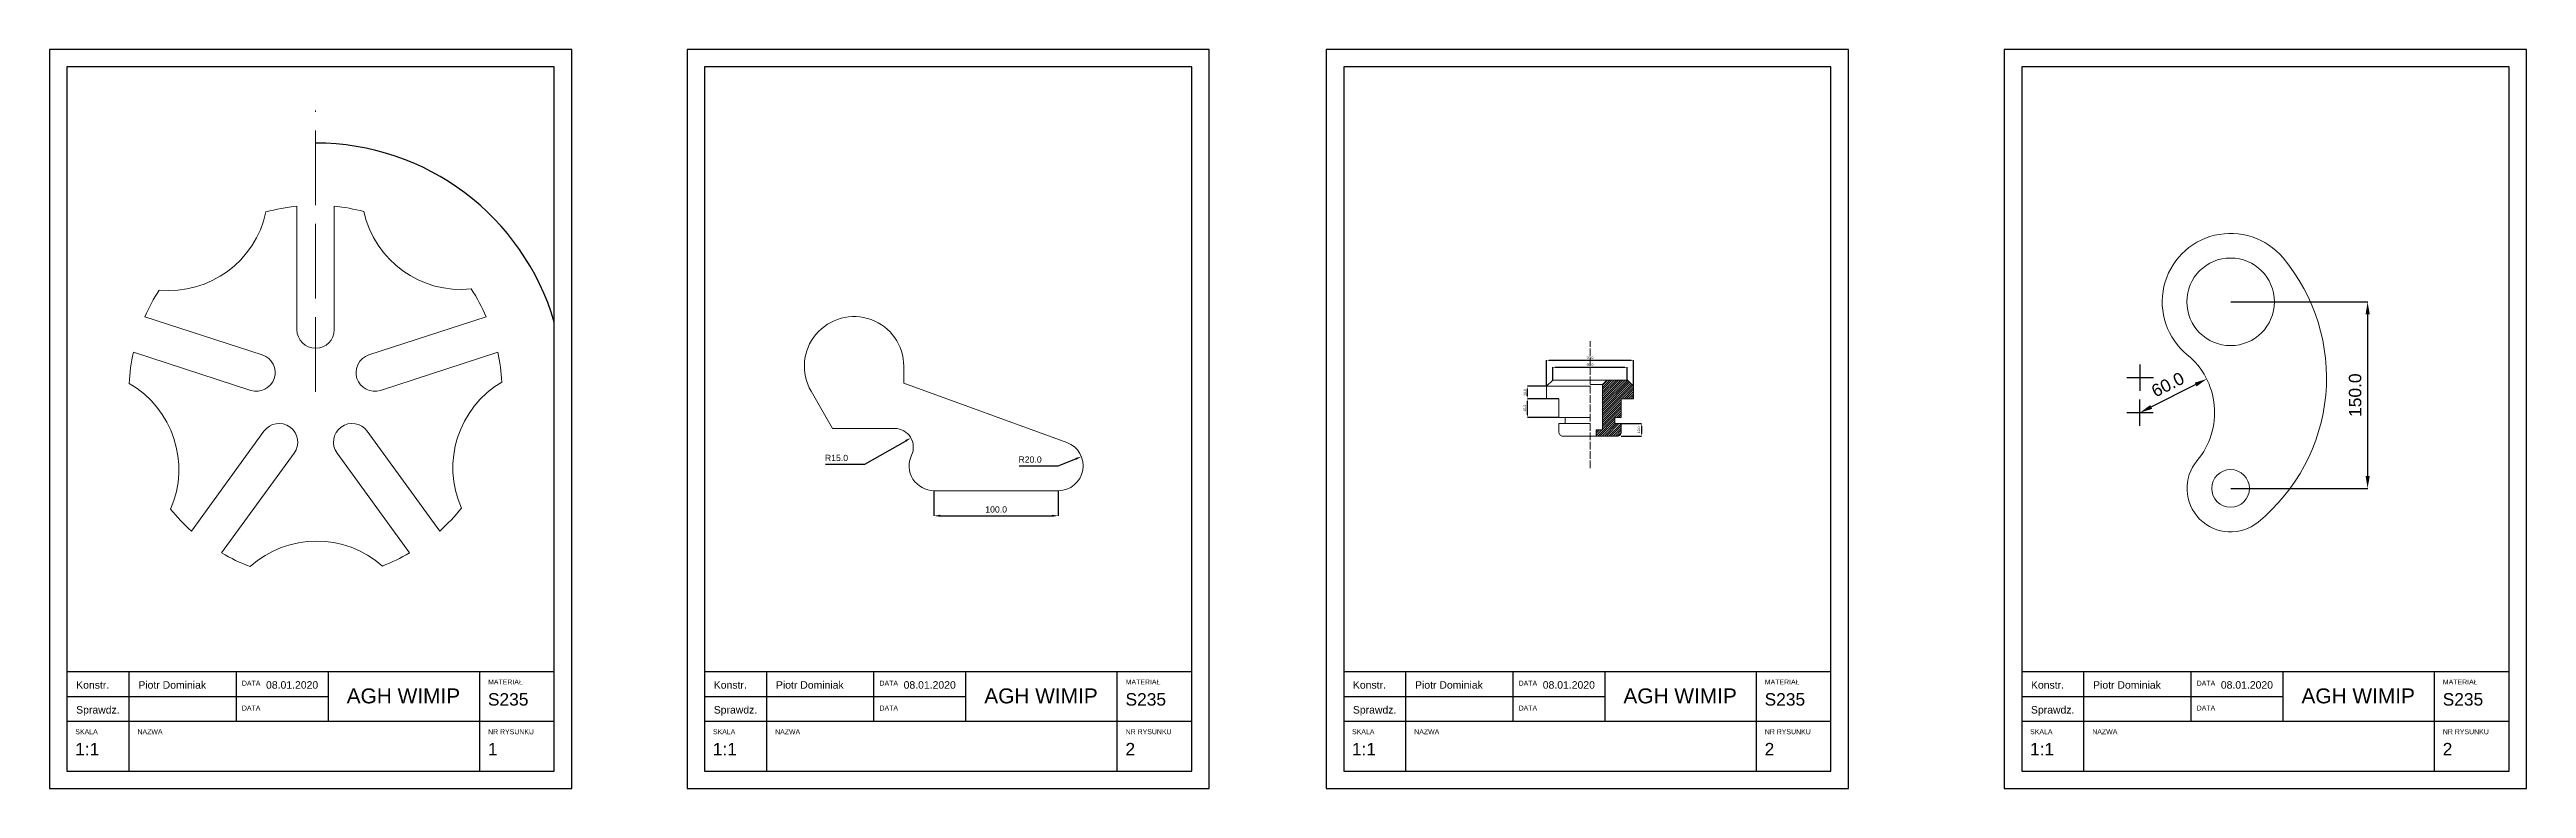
# Model space of a CAD drawing. Header units: inches. Extents: x 294 to 2286, y 277 to 871.
import ezdxf

# ---------------------------------------------------------------- set-up
doc = ezdxf.new("R2010")
doc.units = ezdxf.units.IN
doc.header["$MEASUREMENT"] = 0
doc.linetypes.add('ACAD_ISO02W100', pattern=[15, 12, -3])
doc.layers.add('DIM', color=252, linetype='Continuous')
doc.layers.add('Draw-1', color=6, linetype='Continuous', lineweight=20)
doc.styles.get("Standard").update_dxf_attribs({"font": 'Arial.ttf'})
doc.dimstyles.new('Pitek Style', dxfattribs={"dimtxt": 10, "dimasz": 10, "dimexe": 0.18, "dimexo": 0.0625, "dimgap": 5, "dimtad": 1, "dimtoh": 1, "dimdec": 1, "dimzin": 0, "dimdsep": 46, "dimtxsty": 'Standard', "dimcen": 2, "dimadec": 0, "dimazin": 0, "dimtfac": 1, "dimtdec": 1, "dimtofl": 0, "dimtmove": 0, "dimatfit": 3, "dimfxl": 1, "dimtolj": 1, "dimtzin": 0, "dimarcsym": 0})

# ---------------------------------------------------------------- blocks, each defined once
blk = doc.blocks.new('*D9')
at = {"layer": 'Defpoints', "color": 0, "transparency": 16777216}
for p in [(2048.4, 668.1), (2048.4, 518.1), (2158.6, 518.1)]:
    blk.add_point(p, dxfattribs=at)
at = {"layer": 'DIM', "color": 0, "lineweight": -2, "transparency": 16777216}
for p, q in [((2048.5, 668.1), (2158.8, 668.1)), ((2158.6, 658.1), (2158.6, 528.1)), ((2048.5, 518.1), (2158.8, 518.1))]:
    blk.add_line(p, q, dxfattribs=at)
at = {"layer": 'DIM', "color": 0, "transparency": 16777216}
for points in [[(2157, 658.1), (2160.3, 658.1), (2158.6, 668.1)], [(2157, 528.1), (2160.3, 528.1), (2158.6, 518.1)]]:
    blk.add_solid(points, dxfattribs=at)
at = {"layer": 'DIM', "color": 0, "transparency": 16777216, "insert": (2148.6, 593.1), "char_height": 10, "attachment_point": 5, "rotation": 90}
blk.add_mtext('\\A1;150.0', dxfattribs=at)
blk = doc.blocks.new('*D12')
at = {"layer": 'Defpoints', "color": 0, "transparency": 16777216}
for p in [(2029.2, 606.1), (2029.2, 606.1), (1975.6, 579.1)]:
    blk.add_point(p, dxfattribs=at)
at = {"layer": 'DIM', "color": 0, "lineweight": -2, "transparency": 16777216}
for p, q in [((1984.5, 583.6), (2020.2, 601.6)), ((2029.2, 606), (2029.3, 605.9)), ((1975.6, 579.1), (1975.6, 579))]:
    blk.add_line(p, q, dxfattribs=at)
at = {"layer": 'DIM', "color": 0, "transparency": 16777216}
for points in [[(2019.5, 603.1), (2021, 600.1), (2029.2, 606.1)], [(1983.7, 585.1), (1985.2, 582.1), (1975.6, 579.1)]]:
    blk.add_solid(points, dxfattribs=at)
at = {"layer": 'DIM', "color": 0, "transparency": 16777216, "insert": (1997.9, 601.6), "char_height": 10, "attachment_point": 5, "rotation": 26.6566}
blk.add_mtext('\\A1;60.0', dxfattribs=at)
blk = doc.blocks.new('*D17')
at = {"layer": 'Defpoints', "color": 0, "transparency": 16777216}
for p in [(1503.1, 605.2), (1563.1, 615.5), (1563.1, 605.2)]:
    blk.add_point(p, dxfattribs=at)
at = {"layer": 'DIM', "color": 0, "lineweight": -2, "transparency": 16777216}
for p, q in [((1503.1, 605.2), (1503.1, 615.6)), ((1505.1, 615.5), (1561.1, 615.5)), ((1563.1, 605.2), (1563.1, 615.6))]:
    blk.add_line(p, q, dxfattribs=at)
at = {"layer": 'DIM', "color": 0, "transparency": 16777216}
for points in [[(1505.1, 615.9), (1505.1, 615.2), (1503.1, 615.5)], [(1561.1, 615.9), (1561.1, 615.2), (1563.1, 615.5)]]:
    blk.add_solid(points, dxfattribs=at)
at = {"layer": 'DIM', "color": 0, "transparency": 16777216, "insert": (1533.1, 617.6), "char_height": 2, "attachment_point": 5}
blk.add_mtext('\\A1;60.0', dxfattribs=at)
blk = doc.blocks.new('*D18')
at = {"layer": 'Defpoints', "color": 0, "transparency": 16777216}
for p in [(1568.1, 621.1), (1498.1, 600.2), (1568.1, 600.2)]:
    blk.add_point(p, dxfattribs=at)
at = {"layer": 'DIM', "color": 0, "lineweight": -2, "transparency": 16777216}
for p, q in [((1498.1, 600.2), (1498.1, 621.1)), ((1500.1, 621.1), (1566.1, 621.1)), ((1568.1, 600.2), (1568.1, 621.1))]:
    blk.add_line(p, q, dxfattribs=at)
at = {"layer": 'DIM', "color": 0, "transparency": 16777216}
for points in [[(1500.1, 621.4), (1500.1, 620.7), (1498.1, 621.1)], [(1566.1, 621.4), (1566.1, 620.7), (1568.1, 621.1)]]:
    blk.add_solid(points, dxfattribs=at)
at = {"layer": 'DIM', "color": 0, "transparency": 16777216, "insert": (1533.1, 623.1), "char_height": 2, "attachment_point": 5}
blk.add_mtext('\\A1;70.0', dxfattribs=at)
blk = doc.blocks.new('*D19')
at = {"layer": 'Defpoints', "color": 0, "transparency": 16777216}
for p in [(1558.1, 570.2), (1558.1, 560.2), (1574.4, 560.2)]:
    blk.add_point(p, dxfattribs=at)
at = {"layer": 'DIM', "color": 0, "lineweight": -2, "transparency": 16777216}
for p, q in [((1558.2, 570.2), (1574.5, 570.2)), ((1558.2, 560.2), (1574.5, 560.2)), ((1574.4, 568.2), (1574.4, 562.2))]:
    blk.add_line(p, q, dxfattribs=at)
at = {"layer": 'DIM', "color": 0, "transparency": 16777216}
for points in [[(1574.1, 568.2), (1574.8, 568.2), (1574.4, 570.2)], [(1574.1, 562.2), (1574.8, 562.2), (1574.4, 560.2)]]:
    blk.add_solid(points, dxfattribs=at)
at = {"layer": 'DIM', "color": 0, "transparency": 16777216, "insert": (1572.4, 565.2), "char_height": 2, "attachment_point": 5, "rotation": 90}
blk.add_mtext('\\A1;10.0', dxfattribs=at)
blk = doc.blocks.new('*D22')
at = {"layer": 'Defpoints', "color": 0, "transparency": 16777216}
for p in [(1482.8, 600.2), (1498.1, 600.2), (1498.1, 590.2)]:
    blk.add_point(p, dxfattribs=at)
at = {"layer": 'DIM', "color": 0, "lineweight": -2, "transparency": 16777216}
for p, q in [((1498.1, 600.2), (1482.8, 600.2)), ((1482.8, 592.2), (1482.8, 598.2)), ((1498.1, 590.2), (1482.8, 590.2))]:
    blk.add_line(p, q, dxfattribs=at)
at = {"layer": 'DIM', "color": 0, "transparency": 16777216}
for points in [[(1482.5, 598.2), (1483.1, 598.2), (1482.8, 600.2)], [(1482.5, 592.2), (1483.1, 592.2), (1482.8, 590.2)]]:
    blk.add_solid(points, dxfattribs=at)
at = {"layer": 'DIM', "color": 0, "transparency": 16777216, "insert": (1480.8, 595.2), "char_height": 2, "attachment_point": 5, "rotation": 90}
blk.add_mtext('\\A1;10.0', dxfattribs=at)
blk = doc.blocks.new('*D23')
at = {"layer": 'Defpoints', "color": 0, "transparency": 16777216}
for p in [(1482.8, 590.2), (1508.1, 590.2), (1508.1, 575.2)]:
    blk.add_point(p, dxfattribs=at)
at = {"layer": 'DIM', "color": 0, "lineweight": -2, "transparency": 16777216}
for p, q in [((1508.1, 590.2), (1482.7, 590.2)), ((1482.8, 577.2), (1482.8, 588.2)), ((1508.1, 575.2), (1482.7, 575.2))]:
    blk.add_line(p, q, dxfattribs=at)
at = {"layer": 'DIM', "color": 0, "transparency": 16777216}
for points in [[(1482.4, 588.2), (1483.1, 588.2), (1482.8, 590.2)], [(1482.4, 577.2), (1483.1, 577.2), (1482.8, 575.2)]]:
    blk.add_solid(points, dxfattribs=at)
at = {"layer": 'DIM', "color": 0, "transparency": 16777216, "insert": (1480.7, 582.7), "char_height": 2, "attachment_point": 5, "rotation": 90}
blk.add_mtext('\\A1;15.0', dxfattribs=at)
blk = doc.blocks.new('*D66')
at = {"layer": 'Defpoints', "color": 0, "transparency": 16777216}
for p in [(1005.4, 516.3), (1105.4, 516.3), (1105.4, 496.1)]:
    blk.add_point(p, dxfattribs=at)
at = {"layer": 'DIM', "color": 0, "lineweight": -2, "transparency": 16777216}
for p, q in [((1005.4, 516.3), (1005.4, 496.1)), ((1105.4, 516.3), (1105.4, 496.1)), ((1010.4, 496.1), (1100.4, 496.1))]:
    blk.add_line(p, q, dxfattribs=at)
at = {"layer": 'DIM', "color": 0, "transparency": 16777216}
for points in [[(1010.4, 497), (1010.4, 495.3), (1005.4, 496.1)], [(1100.4, 497), (1100.4, 495.3), (1105.4, 496.1)]]:
    blk.add_solid(points, dxfattribs=at)
at = {"layer": 'DIM', "color": 0, "transparency": 16777216, "insert": (1055.4, 501.2), "char_height": 5, "attachment_point": 5}
blk.add_mtext('\\A1;100.0', dxfattribs=at)
blk = doc.blocks.new('*D67')
at = {"layer": 'Defpoints', "color": 0, "transparency": 16777216}
for p in [(1124, 543.7), (1105.4, 536.3)]:
    blk.add_point(p, dxfattribs=at)
at = {"layer": 'DIM', "color": 0, "lineweight": -2, "transparency": 16777216}
for p, q in [((1105.4, 536.3), (1119.4, 541.9)), ((1073.8, 536.3), (1105.4, 536.3))]:
    blk.add_line(p, q, dxfattribs=at)
at = {"layer": 'DIM', "color": 0, "transparency": 16777216}
blk.add_solid([(1119.1, 542.6), (1119.7, 541.1), (1124, 543.7)], dxfattribs=at)
at = {"layer": 'DIM', "color": 0, "transparency": 16777216, "insert": (1082.7, 541.3), "char_height": 5, "attachment_point": 5}
blk.add_mtext('\\A1;R20.0', dxfattribs=at)
blk = doc.blocks.new('*D68')
at = {"layer": 'Defpoints', "color": 0, "transparency": 16777216}
for p in [(986.8, 558.7), (973.8, 551.3)]:
    blk.add_point(p, dxfattribs=at)
at = {"layer": 'DIM', "color": 0, "lineweight": -2, "transparency": 16777216}
for p, q in [((949.7, 537.6), (982.5, 556.2)), ((918.1, 537.6), (949.7, 537.6))]:
    blk.add_line(p, q, dxfattribs=at)
at = {"layer": 'DIM', "color": 0, "transparency": 16777216}
blk.add_solid([(982.1, 557), (982.9, 555.5), (986.8, 558.7)], dxfattribs=at)
at = {"layer": 'DIM', "color": 0, "transparency": 16777216, "insert": (927, 542.6), "char_height": 5, "attachment_point": 5}
blk.add_mtext('\\A1;R15.0', dxfattribs=at)

msp = doc.modelspace()

# ---------------------------------------------------------------- hatches: boundary and pattern name
at = {"layer": 'DIM'}
h = msp.add_hatch(dxfattribs=at)
h.set_pattern_fill('ANSI31', color=256, scale=10)
h.set_pattern_definition([(45, (1076.7781, 498.9056), (-0.8838835, 0.8838835), [])])
h.paths.add_polyline_path([(1546.64, 605.2), (1543.14, 601.7), (1543.14, 565.2), (1538.14, 565.2), (1538.14, 560.2), (1555.14, 560.2, 0.4142136), (1558.14, 563.2), (1558.14, 570.2), (1553.14, 570.2), (1553.14, 575.2), (1558.14, 575.2), (1558.14, 590.2), (1568.14, 590.2), (1568.14, 600.2), (1563.14, 605.2)])

# ---------------------------------------------------------------- linework, layer by layer
for points in [[(307.97, 290.94), (699.97, 290.94), (699.97, 856.94), (307.97, 856.94)], [(820.85, 290.94), (1212.85, 290.94), (1212.85, 856.94), (820.85, 856.94)], [(1334.96, 290.94), (1726.96, 290.94), (1726.96, 856.94), (1334.96, 856.94)], [(1880.39, 290.94), (2272.39, 290.94), (2272.39, 856.94), (1880.39, 856.94)]]:
    msp.add_lwpolyline(points, close=True)
for points in [[(307.97, 370.94), (699.97, 370.94)], [(357.97, 290.94), (357.97, 370.94)], [(443.97, 370.94), (443.97, 330.94)], [(517.97, 370.94), (517.97, 330.94)], [(639.97, 290.94), (639.97, 370.94)], [(820.85, 370.94), (1212.85, 370.94)], [(870.85, 290.94), (870.85, 370.94)], [(956.85, 370.94), (956.85, 330.94)], [(1030.85, 370.94), (1030.85, 330.94)], [(1152.85, 290.94), (1152.85, 370.94)], [(1334.96, 370.94), (1726.96, 370.94)], [(1384.96, 290.94), (1384.96, 370.94)], [(1470.96, 370.94), (1470.96, 330.94)], [(1544.96, 370.94), (1544.96, 330.94)], [(1666.96, 290.94), (1666.96, 370.94)], [(1880.39, 370.94), (2272.39, 370.94)], [(1930.39, 290.94), (1930.39, 370.94)], [(2016.39, 370.94), (2016.39, 330.94)], [(2090.39, 370.94), (2090.39, 330.94)], [(2212.39, 290.94), (2212.39, 370.94)], [(307.97, 350.94), (443.97, 350.94)], [(443.97, 350.94), (517.97, 350.94)], [(820.85, 350.94), (956.85, 350.94)], [(956.85, 350.94), (1030.85, 350.94)], [(1334.96, 350.94), (1470.96, 350.94)], [(1470.96, 350.94), (1544.96, 350.94)], [(1880.39, 350.94), (2016.39, 350.94)], [(2016.39, 350.94), (2090.39, 350.94)], [(307.97, 330.94), (699.97, 330.94)], [(820.85, 330.94), (1212.85, 330.94)], [(1334.96, 330.94), (1726.96, 330.94)], [(1880.39, 330.94), (2272.39, 330.94)]]:
    msp.add_lwpolyline(points)
for points in [[(293.97, 276.94), (713.97, 276.94), (713.97, 870.94), (293.97, 870.94)], [(806.85, 276.94), (1226.85, 276.94), (1226.85, 870.94), (806.85, 870.94)], [(1320.96, 276.94), (1740.96, 276.94), (1740.96, 870.94), (1320.96, 870.94)], [(1866.39, 276.94), (2286.39, 276.94), (2286.39, 870.94), (1866.39, 870.94)]]:
    msp.add_lwpolyline(points, close=True, dxfattribs=at)
for points in [[(1975.56, 596.53), (1975.56, 617.75)], [(1965.03, 607.18), (1986.25, 607.18)], [(1964.95, 579.14), (1986.17, 579.14)], [(1975.48, 568.49), (1975.48, 589.71)]]:
    msp.add_lwpolyline(points, dxfattribs=at)
msp.add_arc((507.97, 595.79), 200, 16.2602, 90, dxfattribs=at)
at = {"layer": 'Draw-1', "linetype": 'ACAD_ISO02W100', "ltscale": 5}
msp.add_lwpolyline([(507.97, 595.79), (507.97, 821.94)], dxfattribs=at)
at = {"layer": 'Draw-1'}
for points in [[(492.97, 645.79), (492.97, 745.04)], [(522.97, 645.79), (522.97, 745.04)], [(465.05, 625.51), (370.66, 656.18)], [(550.89, 625.51), (645.28, 656.18)], [(455.78, 596.98), (361.39, 627.65)], [(560.16, 596.98), (654.55, 627.65)], [(981.13, 616.29), (981.13, 602.81)], [(1112.27, 555.08), (981.13, 602.81)], [(1498.14, 600.2), (1503.14, 605.2)], [(1498.14, 600.2), (1533.14, 600.2)], [(1498.14, 600.2), (1498.14, 590.2), (1508.14, 590.2), (1508.14, 575.2), (1513.14, 575.2)], [(1503.14, 605.2), (1563.14, 605.2)], [(1543.14, 601.7), (1533.14, 601.7)], [(1538.14, 565.2), (1543.14, 565.2), (1543.14, 601.7)], [(1546.64, 605.2), (1543.14, 601.7)], [(1568.14, 600.2), (1568.14, 590.2), (1558.14, 590.2), (1558.14, 575.2), (1553.14, 575.2)], [(1568.14, 600.2), (1563.14, 605.2)], [(923.81, 566.29), (906.49, 596.29)], [(466.44, 564.16), (408.11, 483.87)], [(549.49, 564.16), (607.83, 483.87)], [(973.81, 566.29), (923.81, 566.29)], [(1513.14, 575.2), (1533.14, 575.2)], [(1513.14, 570.2), (1533.14, 570.2)], [(1538.14, 560.2), (1538.14, 565.2)], [(490.72, 546.53), (432.38, 466.23)], [(525.22, 546.53), (583.56, 466.23)], [(1005.43, 516.29), (1105.43, 516.29)]]:
    msp.add_lwpolyline(points, dxfattribs=at)
at = {"layer": 'Draw-1', "linetype": 'ACAD_ISO02W100', "ltscale": 0.5}
msp.add_lwpolyline([(1533.14, 534.53), (1533.14, 636.6)], dxfattribs=at)
at = {"layer": 'Draw-1'}
for points in [[(1513.14, 575.2), (1513.14, 570.2), (1508.14, 570.2), (1508.14, 563.2, 0.4142136), (1511.14, 560.2), (1533.14, 560.2)], [(1553.14, 575.2), (1553.14, 570.2), (1558.14, 570.2), (1558.14, 563.2, -0.4142136), (1555.14, 560.2), (1533.14, 560.2)]]:
    msp.add_lwpolyline(points, format="xyb", dxfattribs=at)
for centre, radius in [((2048.39, 668.14), 35.22), ((2048.39, 518.14), 15.17)]:
    msp.add_circle(centre, radius, dxfattribs=at)
for centre, radius, start, end in [((389.8, 757.15), 80, 264.53822, 347.89742), ((507.97, 595.79), 150, 95.73917, 105.44596), ((507.97, 595.79), 150, 74.98967, 84.26083), ((624.91, 758.04), 80, 192.53822, 275.89742), ((2048.39, 668.14), 55, 39.94898, 230.70659), ((1975.56, 607.14), 150, 309.29341, 39.94898), ((507.97, 595.79), 150, 146.98967, 156.26083), ((507.97, 595.79), 150, 23.73917, 33.44596), ((507.97, 645.79), 15, 180, 270), ((507.97, 645.79), 15, 270, 0), ((941.13, 616.29), 40, 0, 210), ((507.97, 595.79), 150, 167.73917, 177.44596), ((460.42, 611.24), 15, 342, 72), ((555.52, 611.24), 15, 108, 198), ((507.97, 595.79), 150, 2.98967, 12.26083), ((1975.56, 579.14), 60, 320.05102, 50.70659), ((317.99, 533.27), 80, 336.53822, 59.89742), ((460.42, 611.24), 15, 252, 342), ((555.52, 611.24), 15, 198, 288), ((698.41, 534.71), 80, 120.53822, 203.89742), ((478.58, 555.34), 15, 54, 144), ((478.58, 555.34), 15, 324, 54), ((537.36, 555.34), 15, 126, 216), ((537.36, 555.34), 15, 36, 126), ((973.81, 551.29), 15, 334.62307, 90), ((1005.43, 536.29), 20, 154.62307, 270), ((1105.43, 536.29), 20, 270, 70), ((2048.39, 518.14), 35, 140.05102, 309.29341), ((507.97, 595.79), 150, 218.98967, 228.26083), ((507.97, 595.79), 150, 311.73917, 321.44596), ((507.97, 595.79), 150, 239.73917, 249.44596), ((508.73, 395.79), 80, 48.53822, 131.89742), ((507.97, 595.79), 150, 290.98967, 300.26083)]:
    msp.add_arc(centre, radius, start, end, dxfattribs=at)

# ---------------------------------------------------------------- texts
at = {"attachment_point": 1}
for s, width, insert, char_height in [('Konstr.', 20.8585, (315.41, 363.15), 6), ('Piotr Dominiak', 54.4994, (365.41, 363.15), 6), ('DATA', 18.7872, (448.71, 363.55), 4), ('08.01.2020', 54.4994, (468.12, 363.15), 6), ('MATERIAŁ', 18.7872, (646.72, 364.51), 4), ('Konstr.', 20.8585, (828.29, 363.15), 6), ('Piotr Dominiak', 54.4994, (878.29, 363.15), 6), ('DATA', 18.7872, (961.59, 363.55), 4), ('08.01.2020', 54.4994, (981, 363.15), 6), ('MATERIAŁ', 18.7872, (1159.6, 364.51), 4), ('Konstr.', 20.8585, (1342.4, 363.15), 6), ('Piotr Dominiak', 54.4994, (1392.4, 363.15), 6), ('DATA', 18.7872, (1475.69, 363.55), 4), ('08.01.2020', 54.4994, (1495.1, 363.15), 6), ('MATERIAŁ', 18.7872, (1673.71, 364.51), 4), ('Konstr.', 20.8585, (1887.83, 363.15), 6), ('Piotr Dominiak', 54.4994, (1937.83, 363.15), 6), ('DATA', 18.7872, (2021.13, 363.55), 4), ('08.01.2020', 54.4994, (2040.54, 363.15), 6), ('MATERIAŁ', 18.7872, (2219.14, 364.51), 4), ('Sprawdz.', 20.8585, (315.41, 343.15), 6), ('DATA', 18.7872, (448.71, 343.55), 4), ('AGH WIMIP', 99.8598, (533, 357.33), 12), ('S235', 13.7166, (646.58, 353.54), 10), ('Sprawdz.', 20.8585, (828.29, 343.15), 6), ('DATA', 18.7872, (961.59, 343.55), 4), ('AGH WIMIP', 93.2976, (1045.88, 357.33), 12), ('S235', 13.7166, (1159.46, 353.54), 10), ('Sprawdz.', 20.8585, (1342.4, 343.15), 6), ('DATA', 18.7872, (1475.69, 343.55), 4), ('AGH WIMIP', 93.2976, (1559.98, 357.33), 12), ('S235', 13.7166, (1673.56, 353.54), 10), ('Sprawdz.', 20.8585, (1887.83, 343.15), 6), ('DATA', 18.7872, (2021.13, 343.55), 4), ('AGH WIMIP', 93.2976, (2105.42, 357.33), 12), ('S235', 13.7166, (2219, 353.54), 10), ('SKALA', 18.7872, (314.72, 324.51), 4), ('NAZWA', 18.7872, (364.72, 324.51), 4), ('NR RYSUNKU', 46.0475, (646.72, 324.51), 4), ('SKALA', 18.7872, (827.6, 324.51), 4), ('NAZWA', 18.7872, (877.6, 324.51), 4), ('NR RYSUNKU', 42, (1159.6, 324.51), 4), ('SKALA', 18.7872, (1341.71, 324.51), 4), ('NAZWA', 18.7872, (1391.71, 324.51), 4), ('NR RYSUNKU', 42, (1673.71, 324.51), 4), ('SKALA', 18.7872, (1887.14, 324.51), 4), ('NAZWA', 18.7872, (1937.14, 324.51), 4), ('NR RYSUNKU', 42, (2219.14, 324.51), 4), ('1:1', 13.7166, (314.58, 313.54), 10), ('1', 13.7166, (646.58, 313.54), 10), ('1:1', 13.7166, (827.46, 313.54), 10), ('2', 13.7166, (1159.46, 313.54), 10), ('1:1', 13.7166, (1341.56, 313.54), 10), ('2', 13.7166, (1673.56, 313.54), 10), ('1:1', 13.7166, (1887, 313.54), 10), ('2', 13.7166, (2219, 313.54), 10)]:
    msp.add_mtext_dynamic_manual_height_columns(s, width=width, gutter_width=1, heights=[0], dxfattribs=dict(at, insert=insert, char_height=char_height))

# ---------------------------------------------------------------- dimensions: what is measured, and where the dimension line sits
at = {"layer": 'DIM'}
dim = msp.add_linear_dim(base=(2158.64, 518.14), p1=(2048.39, 668.14), p2=(2048.39, 518.14), angle=90, dimstyle='Pitek Style', dxfattribs=at)
dim.commit()
dim.dimension.update_dxf_attribs({"geometry": '*D9', "text_midpoint": (2148.57, 593.14)})
for base, p1, p2, override, picture, middle in [((1568.14, 621.07), (1498.14, 600.2), (1568.14, 600.2), {"dimscale": 0.2}, '*D18', (1533.14, 623.08)), ((1563.14, 615.55), (1503.14, 605.2), (1563.14, 605.2), {"dimscale": 0.2}, '*D17', (1533.14, 617.56)), ((1105.43, 496.14), (1005.43, 516.29), (1105.43, 516.29), {"dimscale": 0.5}, '*D66', (1055.43, 501.18))]:
    dim = msp.add_linear_dim(base=base, p1=p1, p2=p2, dimstyle='Pitek Style', override=override, dxfattribs=at)
    dim.commit()
    dim.dimension.update_dxf_attribs({"geometry": picture, "text_midpoint": middle})
for base, p1, p2, picture, middle in [((1482.79, 600.2), (1498.14, 590.2), (1498.14, 600.2), '*D22', (1480.78, 595.2)), ((1482.76, 590.2), (1508.14, 575.2), (1508.14, 590.2), '*D23', (1480.74, 582.7)), ((1574.42, 560.2), (1558.14, 570.2), (1558.14, 560.2), '*D19', (1572.41, 565.2))]:
    dim = msp.add_linear_dim(base=base, p1=p1, p2=p2, angle=90, dimstyle='Pitek Style', override={"dimscale": 0.2}, dxfattribs=at)
    dim.commit()
    dim.dimension.update_dxf_attribs({"geometry": picture, "text_midpoint": middle})
dim = msp.add_aligned_dim(p1=(1975.56, 579.14), p2=(2029.18, 606.06), distance=0, dimstyle='Pitek Style', dxfattribs=at)
dim.commit()
dim.dimension.update_dxf_attribs({"geometry": '*D12', "text_midpoint": (1997.85, 601.6)})
for center, mpoint, picture, middle in [((973.81, 551.29), (986.84, 558.71), '*D68', (926.97, 537.57)), ((1105.43, 536.29), (1124, 543.71), '*D67', (1082.69, 536.29))]:
    dim = msp.add_radius_dim(center=center, mpoint=mpoint, dimstyle='Pitek Style', override={"dimscale": 0.5}, dxfattribs=at)
    dim.commit()
    dim.dimension.update_dxf_attribs({"geometry": picture, "text_midpoint": middle, "dimtype": 164})

doc.saveas('drawing.dxf')
